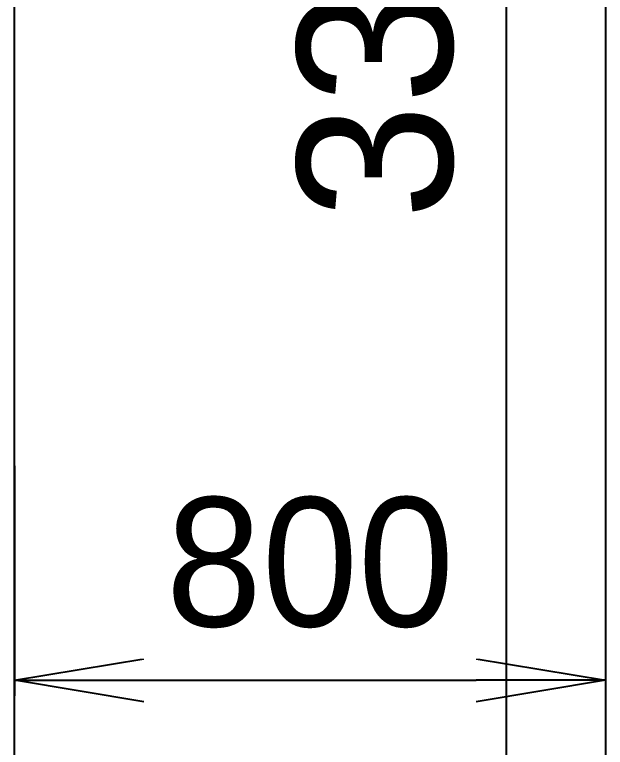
# Model space of a CAD drawing. Header units: millimetres. Extents: x 10462777 to 22643323, y 453826 to 1389191.
# Drawn here: x 11306240 to 11307040, y 578413 to 579406 of the extents above; entities that cross this region are included whole.
import ezdxf

# ---------------------------------------------------------------- set-up
doc = ezdxf.new("R2010")
doc.units = ezdxf.units.MM
doc.header["$LTSCALE"] = 200
doc.header["$MEASUREMENT"] = 0
doc.header["$PDMODE"] = 35
doc.header["$PDSIZE"] = -5
doc.layers.get('0').update_dxf_attribs({"linetype": 'CONTINUOUS'})
doc.layers.get('DEFPOINTS').update_dxf_attribs({"linetype": 'CONTINUOUS'})
doc.styles.get("Standard").update_dxf_attribs({"font": 'SYMBOL'})
doc.dimstyles.new('DS ROBOTEC', dxfattribs={"dimscale": 0, "dimtxt": 2.5, "dimasz": 2.5, "dimexe": 0.3, "dimexo": 0.3, "dimgap": 0.5, "dimtad": 1, "dimzin": 9, "dimdsep": 46, "dimtxsty": 'Standard', "dimblk": 'OPEN', "dimcen": 0, "dimclrd": 4, "dimclre": 4, "dimclrt": 110, "dimazin": 2, "dimtm": 1.5, "dimtfac": 1, "dimtmove": 0, "dimatfit": 3, "dimldrblk": 'OPEN', "dimfxl": 1, "dimtfill": 1, "dimtolj": 1, "dimlwd": -1, "dimlwe": -1, "dimarcsym": 0})

# ---------------------------------------------------------------- blocks, each defined once
blk = doc.blocks.new('_OPEN')
at = {"color": 0, "linetype": 'ByBlock'}
for p, q in [((-1, 0.1667), (0, 0)), ((0, 0), (-1, -0.1667)), ((0, 0), (-1, 0))]:
    blk.add_line(p, q, dxfattribs=at)
blk = doc.blocks.new('*D257')
at = {"color": 4, "ltscale": 10, "transparency": 16777216}
for p, q in [((11306799.85, 581090.98), (11306927.1, 581090.98)), ((11306906.1, 577965.98), (11306906.1, 580915.98)), ((11306799.85, 577790.98), (11306927.1, 577790.98))]:
    blk.add_line(p, q, dxfattribs=at)
at = {"layer": 'DEFPOINTS', "color": 0, "ltscale": 10, "transparency": 16777216}
for p in [(11306778.85, 581090.98), (11306906.1, 581090.98), (11306778.85, 577790.98)]:
    blk.add_point(p, dxfattribs=at)
at = {"color": 4, "ltscale": 10, "transparency": 16777216, "xscale": 175, "yscale": 175, "zscale": 175}
for p, rotation in [((11306906.1, 581090.98), 90), ((11306906.1, 577790.98), 270)]:
    blk.add_blockref('_OPEN', p, dxfattribs=dict(at, rotation=rotation))
at = {"color": 110, "ltscale": 10, "transparency": 16777216, "insert": (11306728.98, 579440.98), "char_height": 210, "attachment_point": 5, "rotation": 90, "bg_fill": 3, "box_fill_scale": 1.25, "bg_fill_color": 256, "bg_fill_true_color": 13158600, "bg_fill_transparency": 0}
blk.add_mtext('\\A1;3300', dxfattribs=at)
blk = doc.blocks.new('*D258')
at = {"color": 4, "ltscale": 10, "transparency": 16777216}
for p, q in [((11306239.86, 578794.49), (11306239.86, 578482.95)), ((11307039.86, 578794.49), (11307039.86, 578482.95)), ((11306414.86, 578503.95), (11306864.86, 578503.95))]:
    blk.add_line(p, q, dxfattribs=at)
at = {"layer": 'DEFPOINTS', "color": 0, "ltscale": 10, "transparency": 16777216}
for p in [(11306239.86, 578815.49, 0), (11307039.86, 578815.49), (11307039.86, 578503.95)]:
    blk.add_point(p, dxfattribs=at)
at = {"color": 4, "ltscale": 10, "transparency": 16777216, "xscale": 175, "yscale": 175, "zscale": 175, "rotation": 180}
blk.add_blockref('_OPEN', (11306239.86, 578503.95), dxfattribs=at)
at = {"color": 4, "ltscale": 10, "transparency": 16777216, "xscale": 175, "yscale": 175, "zscale": 175}
blk.add_blockref('_OPEN', (11307039.86, 578503.95), dxfattribs=at)
at = {"color": 110, "ltscale": 10, "transparency": 16777216, "insert": (11306639.86, 578663.22), "char_height": 175, "attachment_point": 5, "bg_fill": 3, "box_fill_scale": 1.25, "bg_fill_color": 256, "bg_fill_true_color": 13158600, "bg_fill_transparency": 0}
blk.add_mtext('\\A1;800', dxfattribs=at)
blk = doc.blocks.new('A$C0A262EB9')
at = {"ltscale": 10}
for p, q in [((0, 0), (0, 3300)), ((800, 3300), (800, 0))]:
    blk.add_line(p, q, dxfattribs=at)

msp = doc.modelspace()

# ---------------------------------------------------------------- dimensions: what is measured, and where the dimension line sits
at = {"ltscale": 10}
dim = msp.add_linear_dim(base=(11306906.09666, 581090.97772, 0), p1=(11306778.85226, 577790.97772, 0), p2=(11306778.85226, 581090.97772, 0), angle=90, dimstyle='DS ROBOTEC', override={"dimscale": 70, "dimtxt": 3, "dimgap": 1, "dimdec": 0}, dxfattribs=at)
dim.commit()
dim.dimension.update_dxf_attribs({"geometry": '*D257', "text_midpoint": (11306728.97698, 579440.97772, 0)})

# ---------------------------------------------------------------- next in the draw order: dimensions: what is measured, and where the dimension line sits
dim = msp.add_linear_dim(base=(11307039.85789, 578503.95119, 0), p1=(11306239.85789, 578815.49416, 0), p2=(11307039.85789, 578815.49416, 0), dimstyle='DS ROBOTEC', override={"dimscale": 70, "dimgap": 1, "dimdec": 0}, dxfattribs=at)
dim.commit()
dim.dimension.update_dxf_attribs({"geometry": '*D258', "text_midpoint": (11306639.85789, 578663.21759, 0)})

# ---------------------------------------------------------------- next in the draw order: block references
msp.add_blockref('A$C0A262EB9', (11306239.85772, 577790.97779, 0), dxfattribs=at)

doc.saveas('drawing.dxf')
